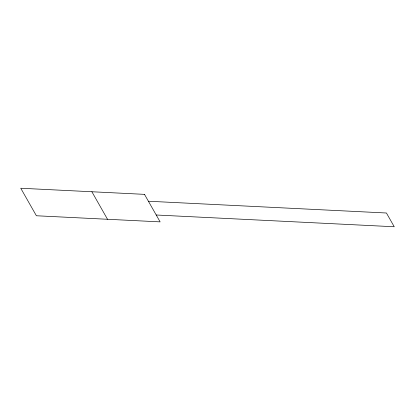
<?xml version="1.0" encoding="UTF-8"?>
<svg xmlns="http://www.w3.org/2000/svg" width="415" height="415" viewBox="0 0 415 415"><rect width="100%" height="100%" fill="white"/><g stroke="black" fill="none" stroke-linecap="round" stroke-linejoin="round"><path stroke-width="0.62" d="M148.404 201.234L386.432 213.004L394.25 226.761L156.216 214.996M91.881 191.756L107.516 219.276M144.493 194.355L20.75 188.239L36.385 215.759L160.128 221.875L144.493 194.355"/></g></svg>
